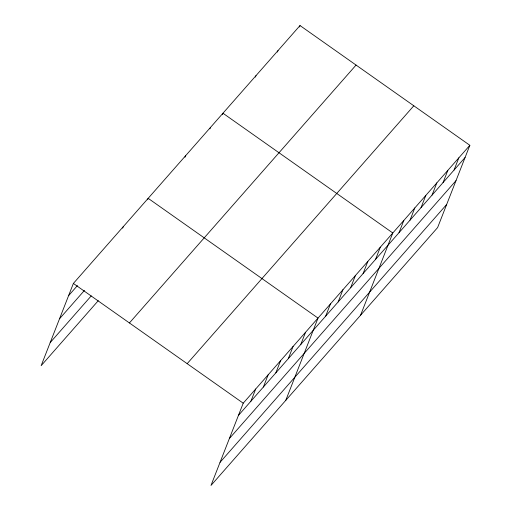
<?xml version="1.0" encoding="UTF-8"?>
<svg xmlns="http://www.w3.org/2000/svg" width="511" height="511" viewBox="0 0 511 511"><rect width="100%" height="100%" fill="white"/><g stroke="black" fill="none" stroke-linecap="round" stroke-linejoin="round"><path stroke-width="0.77" d="M469.858 145.303L243.223 403.192L210.986 485.45L437.62 227.561L469.858 145.303L300.014 25.55L73.38 283.439L41.142 365.697L98.278 300.685M122.678 228.142L123.24 226.705M147.609 199.775L148.171 198.338L318.014 318.091L285.777 400.349M185.001 157.222L185.563 155.785M209.932 128.855L210.494 127.418M222.394 114.668L222.956 113.231L392.799 232.984L360.562 315.242M255.417 77.091L255.979 75.654M277.435 52.039L277.997 50.602M299.446 26.987L300.014 25.55M250.901 401.231L255.692 389.012M263.363 387.044L268.154 374.825M275.831 372.864L280.616 360.645M288.293 358.677L293.084 346.458M300.762 344.497L305.546 332.278M325.686 316.124L330.476 303.904M338.154 301.944L342.938 289.724M350.616 287.757L355.407 275.538M363.085 273.577L367.869 261.357M375.547 259.39L380.337 247.171M399.021 232.677L403.811 220.458M410.026 220.152L414.817 207.932M421.032 207.626L425.823 195.406M432.044 195.1L436.835 182.881M443.05 182.574L447.84 170.355M454.055 170.048L458.846 157.829M68.589 295.658L77.423 285.611M59.532 318.768L84.462 290.401M50.199 342.581L91.233 295.895M129.43 322.958L356.058 65.069M187.173 363.672L413.808 105.783M238.433 415.411L465.067 157.522M229.375 438.527L456.01 180.639M220.043 462.34L446.678 204.451M73.38 283.439L243.223 403.192"/></g></svg>
